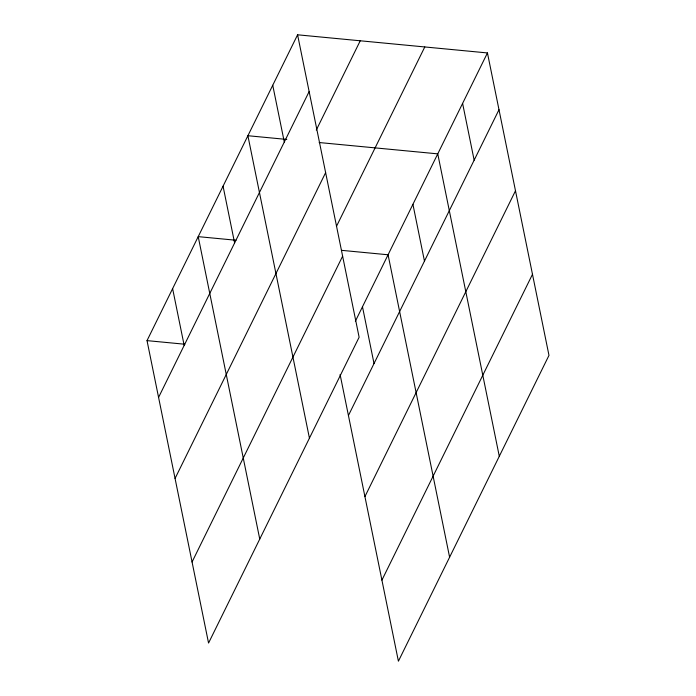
<?xml version="1.0" encoding="UTF-8"?>
<svg xmlns="http://www.w3.org/2000/svg" width="696" height="696" viewBox="0 0 696 696"><rect width="100%" height="100%" fill="white"/><g stroke="black" fill="none" stroke-linecap="round" stroke-linejoin="round"><path stroke-width="1.04" d="M297.592 34.8L359.119 337.238L208.556 643.06L147.021 340.622L297.592 34.8L487.444 52.94L548.979 355.378L398.408 661.2L340.092 374.526M158.575 397.39L309.137 91.576M316.288 130.065L360.241 40.786M175.061 478.465L325.632 172.643M336.412 226.478L424.795 46.954M192.061 561.994L342.623 256.171M355.369 321.213L487.444 52.94M348.426 415.529L498.997 109.716M364.921 496.605L515.492 190.782M381.921 580.133L532.483 274.311M286.787 139.435L247.898 135.72L309.433 438.158M319.16 142.532L437.758 153.859L499.293 456.298M236.022 240.25L198.212 236.64L259.747 539.078M341.623 250.343L388.072 254.78L449.607 557.218M147.021 340.622L184.831 344.233M462.605 103.399L474.15 160.176M412.919 204.32L424.464 261.096M362.477 306.771L374.022 363.538M272.745 85.26L284.299 142.036M223.059 186.18L234.604 242.956M172.617 288.631L184.17 345.399"/></g></svg>
